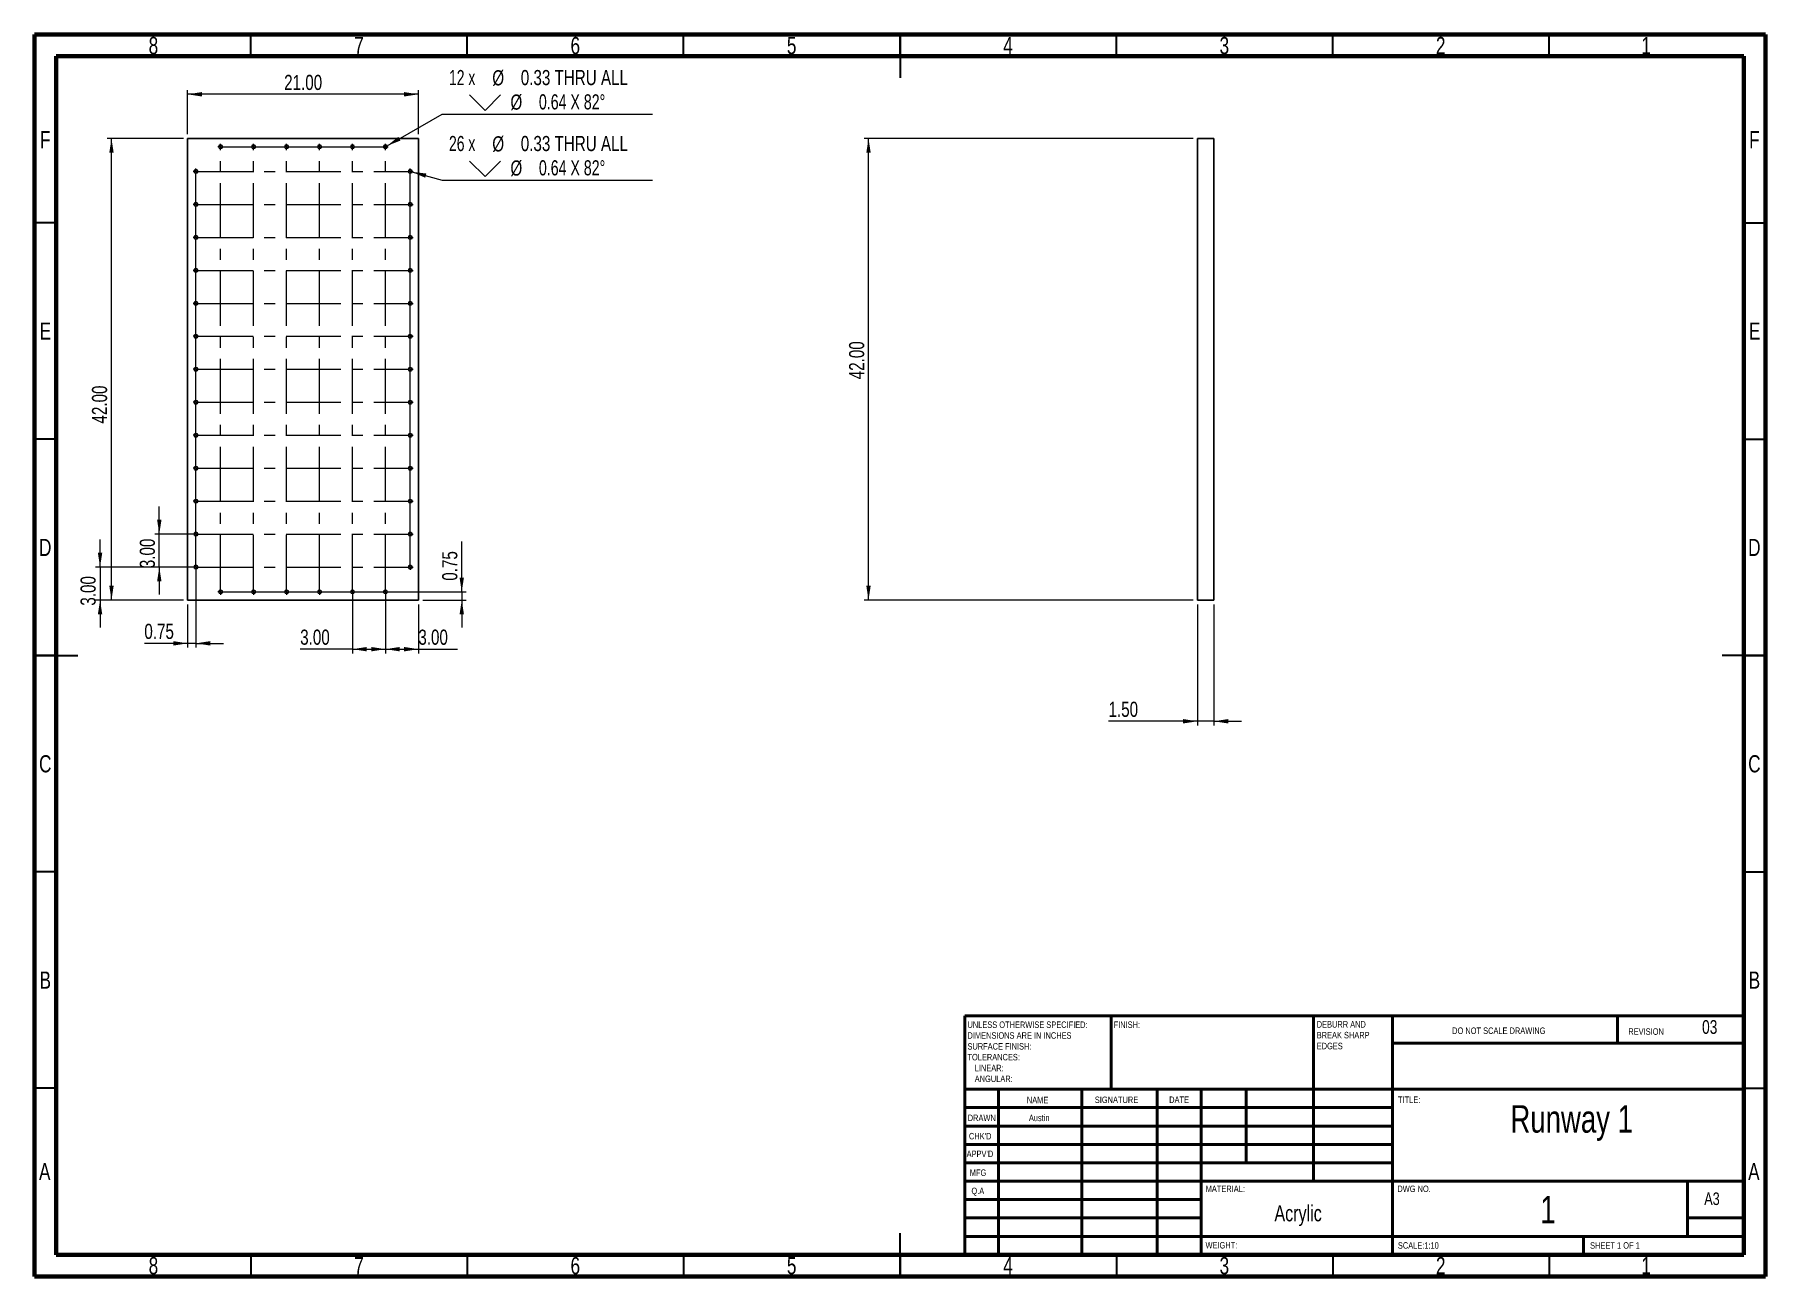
# Model space of a CAD drawing. Header units: inches. Extents: x 0.6 to 16.3, y 0.2 to 11.5.
import ezdxf

# ---------------------------------------------------------------- set-up
doc = ezdxf.new("R2010")
doc.units = ezdxf.units.IN
doc.header["$MEASUREMENT"] = 0
doc.linetypes.add('CENTERX2', pattern=[0.8, 0.5, -0.1, 0.1, -0.1])
doc.styles.add('SLDTEXTSTYLE0', font='TXT', dxfattribs={"width": 0.75})
doc.styles.add('SLDTEXTSTYLE1', font='TXT', dxfattribs={"width": 0.686449})
doc.styles.add('SLDTEXTSTYLE2', font='TXT', dxfattribs={"width": 0.6875})
doc.styles.add('SLDTEXTSTYLE3', font='TXT', dxfattribs={"width": 0.7})
doc.dimstyles.new('SLDDIMSTYLE0', dxfattribs={"dimtxt": 0.137795, "dimasz": 0.13, "dimexe": 0, "dimexo": 0.0625, "dimgap": 0.034449, "dimtad": 0, "dimtih": 1, "dimtoh": 1, "dimlfac": 10, "dimrnd": 1e-09, "dimdsep": 46, "dimtxsty": 'SLDTEXTSTYLE0', "dimblk1": 'NONE', "dimsah": 1, "dimcen": 0, "dimadec": 0, "dimazin": 2, "dimtfac": 1, "dimtmove": 0, "dimatfit": 3, "dimldrblk": 'NONE', "dimfxl": 1, "dimfrac": 2, "dimtolj": 1, "dimtzin": 12, "dimarcsym": 0})
doc.dimstyles.new('SLDDIMSTYLE1', dxfattribs={"dimtxt": 0.137795, "dimasz": 0.13, "dimexe": 0, "dimexo": 0.0625, "dimgap": 0.034449, "dimtad": 1, "dimlfac": 10, "dimrnd": 1e-09, "dimzin": 4, "dimdsep": 46, "dimtxsty": 'SLDTEXTSTYLE0', "dimsah": 1, "dimcen": 0.09, "dimadec": 0, "dimazin": 1, "dimtfac": 1, "dimtofl": 0, "dimtmove": 0, "dimatfit": 3, "dimfxl": 1, "dimfrac": 2, "dimtolj": 1, "dimtzin": 12, "dimarcsym": 0})
doc.dimstyles.new('SLDDIMSTYLE2', dxfattribs={"dimtxt": 0.137795, "dimasz": 0.13, "dimexe": 0, "dimexo": 0.0625, "dimgap": 0.034449, "dimtad": 1, "dimlfac": 10, "dimrnd": 1e-09, "dimzin": 4, "dimdsep": 46, "dimtxsty": 'SLDTEXTSTYLE0', "dimsah": 1, "dimcen": 0.09, "dimadec": 0, "dimazin": 1, "dimtfac": 1, "dimtmove": 0, "dimatfit": 0, "dimfxl": 1, "dimfrac": 2, "dimtolj": 1, "dimtzin": 12, "dimarcsym": 0})
doc.dimstyles.new('SLDDIMSTYLE3', dxfattribs={"dimtxt": 0.137795, "dimasz": 0.13, "dimexe": 0, "dimexo": 0.0625, "dimgap": 0.034449, "dimtad": 1, "dimlfac": 10, "dimrnd": 1e-09, "dimdsep": 46, "dimtxsty": 'SLDTEXTSTYLE0', "dimsah": 1, "dimcen": 0.09, "dimadec": 0, "dimazin": 2, "dimtfac": 1, "dimtmove": 0, "dimatfit": 0, "dimfxl": 1, "dimfrac": 2, "dimtolj": 1, "dimtzin": 12, "dimarcsym": 0})

# ---------------------------------------------------------------- blocks, each defined once
blk = doc.blocks.new('SW_NOTE_0')
at = {"color": 0, "linetype": 'Continuous', "lineweight": 0, "attachment_point": 1, "style": 'SLDTEXTSTYLE0'}
for s, insert, char_height in [('UNLESS OTHERWISE SPECIFIED:', (0, 0.076), 0.05906), ('SURFACE FINISH:', (0, -0.121), 0.05906), ('DIMENSIONS ARE IN INCHES', (0, -0.022), 0.05906), ('TOLERANCES:', (0, -0.219), 0.05906), ('ANGULAR:', (0.066, -0.416), 0.0591), ('LINEAR:', (0.066, -0.318), 0.0591)]:
    blk.add_mtext(s, dxfattribs=dict(at, insert=insert, char_height=char_height))
blk = doc.blocks.new('SW_NOTE_1')
at = {"color": 0, "linetype": 'Continuous', "lineweight": 0, "attachment_point": 1, "style": 'SLDTEXTSTYLE0'}
for s, insert, char_height in [('DEBURR AND', (0, 0.076), 0.0591), ('BREAK SHARP', (0, -0.022), 0.05906), ('EDGES', (0, -0.121), 0.0591)]:
    blk.add_mtext(s, dxfattribs=dict(at, insert=insert, char_height=char_height))
blk = doc.blocks.new('SW_SYMBOL_HOLE_SINK')
at = {"color": 0, "linetype": 'Continuous', "lineweight": 18}
for p, q in [((0, 34.4), (31.5, 3)), ((31.5, 3), (63, 34.4))]:
    blk.add_line(p, q, dxfattribs=at)
blk = doc.blocks.new('_D')
at = {"color": 7, "linetype": 'Continuous', "lineweight": 18}
for p, q in [((3.797, 10.484), (4.299, 10.773)), ((4.299, 10.773), (6.213, 10.773)), ((3.769, 10.468), (3.797, 10.484))]:
    blk.add_line(p, q, dxfattribs=at)
blk.add_solid([(3.797, 10.484), (3.92, 10.532), (3.9, 10.566)], dxfattribs=at)
at = {"color": 7, "linetype": 'Continuous', "lineweight": 18, "xscale": 0.0044707031, "yscale": 0.0044707031, "zscale": 0.0044707031}
blk.add_blockref('SW_SYMBOL_HOLE_SINK', (4.548, 10.793), dxfattribs=at)
at = {"color": 7, "linetype": 'Continuous', "lineweight": 18, "char_height": 0.1378, "attachment_point": 1}
for s, insert, style in [('12 x', (4.361, 11.174), 'SLDTEXTSTYLE2'), ('%%c', (4.755, 11.172), 'SLDTEXTSTYLE0'), ('0.33 THRU ALL', (5.014, 11.174), 'SLDTEXTSTYLE0'), ('%%c', (4.92, 10.951), 'SLDTEXTSTYLE0'), ('0.64 X 82°', (5.179, 10.953), 'SLDTEXTSTYLE3')]:
    blk.add_mtext(s, dxfattribs=dict(at, insert=insert, style=style))
blk = doc.blocks.new('_NONE')
blk = doc.blocks.new('_D_1')
at = {"color": 7, "linetype": 'Continuous', "lineweight": 18}
for p, q in [((3.992, 10.255), (4.024, 10.247)), ((4.024, 10.247), (4.299, 10.173)), ((4.299, 10.173), (6.213, 10.173))]:
    blk.add_line(p, q, dxfattribs=at)
blk.add_solid([(4.024, 10.247), (4.144, 10.194), (4.155, 10.232)], dxfattribs=at)
at = {"color": 7, "linetype": 'Continuous', "lineweight": 18, "xscale": 0.0044707031, "yscale": 0.0044707031, "zscale": 0.0044707031}
blk.add_blockref('SW_SYMBOL_HOLE_SINK', (4.548, 10.192), dxfattribs=at)
at = {"color": 7, "linetype": 'Continuous', "lineweight": 18, "char_height": 0.1378, "attachment_point": 1}
for s, insert, style in [('26 x', (4.361, 10.574), 'SLDTEXTSTYLE2'), ('%%c', (4.755, 10.571), 'SLDTEXTSTYLE0'), ('0.33 THRU ALL', (5.014, 10.574), 'SLDTEXTSTYLE0'), ('%%c', (4.92, 10.351), 'SLDTEXTSTYLE0'), ('0.64 X 82°', (5.179, 10.353), 'SLDTEXTSTYLE3')]:
    blk.add_mtext(s, dxfattribs=dict(at, insert=insert, style=style))
blk = doc.blocks.new('_D_2')
at = {"color": 7, "linetype": 'Continuous', "lineweight": 18}
for p, q in [((1.944, 10.551), (1.25, 10.551)), ((1.29, 6.351), (1.29, 10.551)), ((1.944, 6.351), (1.25, 6.351))]:
    blk.add_line(p, q, dxfattribs=at)
for points in [[(1.29, 10.551), (1.27, 10.421), (1.31, 10.421)], [(1.29, 6.351), (1.31, 6.481), (1.27, 6.481)]]:
    blk.add_solid(points, dxfattribs=at)
at = {"color": 7, "linetype": 'Continuous', "lineweight": 18, "insert": (1.112, 7.957), "char_height": 0.1378, "attachment_point": 1, "rotation": 90, "style": 'SLDTEXTSTYLE0'}
blk.add_mtext('42.00', dxfattribs=at)
blk = doc.blocks.new('_D_3')
at = {"color": 7, "linetype": 'Continuous', "lineweight": 18}
for p, q in [((1.983, 10.59), (1.983, 10.992)), ((4.083, 10.953), (1.983, 10.953)), ((4.083, 10.59), (4.083, 10.992))]:
    blk.add_line(p, q, dxfattribs=at)
for points in [[(1.983, 10.953), (2.113, 10.933), (2.113, 10.973)], [(4.083, 10.953), (3.953, 10.973), (3.953, 10.933)]]:
    blk.add_solid(points, dxfattribs=at)
at = {"color": 7, "linetype": 'Continuous', "lineweight": 18, "insert": (2.861, 11.13), "char_height": 0.1378, "attachment_point": 1, "style": 'SLDTEXTSTYLE0'}
blk.add_mtext('21.00', dxfattribs=at)
blk = doc.blocks.new('_D_4')
at = {"color": 7, "linetype": 'Continuous', "lineweight": 18}
for p, q in [((1.725, 6.951), (1.725, 7.201)), ((2.045, 6.951), (1.685, 6.951)), ((1.725, 6.651), (1.725, 6.951)), ((2.045, 6.651), (1.685, 6.651)), ((1.725, 6.651), (1.725, 6.401))]:
    blk.add_line(p, q, dxfattribs=at)
for points in [[(1.725, 6.951), (1.745, 7.081), (1.705, 7.081)], [(1.725, 6.651), (1.705, 6.521), (1.745, 6.521)]]:
    blk.add_solid(points, dxfattribs=at)
at = {"color": 7, "linetype": 'Continuous', "lineweight": 18, "insert": (1.547, 6.641), "char_height": 0.1378, "attachment_point": 1, "rotation": 90, "style": 'SLDTEXTSTYLE0'}
blk.add_mtext('3.00', dxfattribs=at)
blk = doc.blocks.new('_D_5')
at = {"color": 7, "linetype": 'Continuous', "lineweight": 18}
for p, q in [((1.186, 6.651), (1.186, 6.901)), ((2.045, 6.651), (1.146, 6.651)), ((1.186, 6.651), (1.186, 6.351)), ((1.944, 6.351), (1.146, 6.351)), ((1.186, 6.351), (1.186, 6.101))]:
    blk.add_line(p, q, dxfattribs=at)
for points in [[(1.186, 6.651), (1.206, 6.781), (1.166, 6.781)], [(1.186, 6.351), (1.166, 6.221), (1.206, 6.221)]]:
    blk.add_solid(points, dxfattribs=at)
at = {"color": 7, "linetype": 'Continuous', "lineweight": 18, "insert": (1.008, 6.3), "char_height": 0.1378, "attachment_point": 1, "rotation": 90, "style": 'SLDTEXTSTYLE0'}
blk.add_mtext('3.00', dxfattribs=at)
blk = doc.blocks.new('_D_6')
at = {"color": 7, "linetype": 'Continuous', "lineweight": 18}
for p, q in [((2.058, 6.638), (2.058, 5.918)), ((1.983, 6.311), (1.983, 5.918)), ((1.983, 5.957), (1.589, 5.957)), ((2.058, 5.957), (1.983, 5.957)), ((2.058, 5.957), (2.308, 5.957))]:
    blk.add_line(p, q, dxfattribs=at)
for points in [[(1.983, 5.957), (1.853, 5.977), (1.853, 5.937)], [(2.058, 5.957), (2.188, 5.937), (2.188, 5.977)]]:
    blk.add_solid(points, dxfattribs=at)
at = {"color": 7, "linetype": 'Continuous', "lineweight": 18, "insert": (1.589, 6.135), "char_height": 0.1378, "attachment_point": 1, "style": 'SLDTEXTSTYLE0'}
blk.add_mtext('0.75', dxfattribs=at)
blk = doc.blocks.new('_D_7')
at = {"color": 7, "linetype": 'Continuous', "lineweight": 18}
for p, q in [((3.483, 6.413), (3.483, 5.865)), ((3.783, 6.413), (3.783, 5.865)), ((3.483, 5.904), (3.007, 5.904)), ((3.483, 5.904), (3.783, 5.904))]:
    blk.add_line(p, q, dxfattribs=at)
for points in [[(3.483, 5.904), (3.613, 5.884), (3.613, 5.924)], [(3.783, 5.904), (3.653, 5.924), (3.653, 5.884)]]:
    blk.add_solid(points, dxfattribs=at)
at = {"color": 7, "linetype": 'Continuous', "lineweight": 18, "insert": (3.007, 6.082), "char_height": 0.1378, "attachment_point": 1, "style": 'SLDTEXTSTYLE0'}
blk.add_mtext('3.00', dxfattribs=at)
blk = doc.blocks.new('_D_8')
at = {"color": 7, "linetype": 'Continuous', "lineweight": 18}
for p, q in [((3.783, 6.413), (3.783, 5.865)), ((4.083, 6.311), (4.083, 5.865)), ((3.783, 5.904), (4.083, 5.904)), ((4.083, 5.904), (4.438, 5.904))]:
    blk.add_line(p, q, dxfattribs=at)
for points in [[(3.783, 5.904), (3.913, 5.884), (3.913, 5.924)], [(4.083, 5.904), (3.953, 5.924), (3.953, 5.884)]]:
    blk.add_solid(points, dxfattribs=at)
at = {"color": 7, "linetype": 'Continuous', "lineweight": 18, "insert": (4.082, 6.082), "char_height": 0.1378, "attachment_point": 1, "style": 'SLDTEXTSTYLE0'}
blk.add_mtext('3.00', dxfattribs=at)
blk = doc.blocks.new('_D_9')
at = {"color": 7, "linetype": 'Continuous', "lineweight": 18}
for p, q in [((4.477, 6.426), (4.477, 6.883)), ((3.796, 6.426), (4.516, 6.426)), ((4.122, 6.351), (4.516, 6.351)), ((4.477, 6.426), (4.477, 6.351)), ((4.477, 6.351), (4.477, 6.101))]:
    blk.add_line(p, q, dxfattribs=at)
for points in [[(4.477, 6.426), (4.497, 6.556), (4.457, 6.556)], [(4.477, 6.351), (4.457, 6.221), (4.497, 6.221)]]:
    blk.add_solid(points, dxfattribs=at)
at = {"color": 7, "linetype": 'Continuous', "lineweight": 18, "insert": (4.299, 6.527), "char_height": 0.1378, "attachment_point": 1, "rotation": 90, "style": 'SLDTEXTSTYLE0'}
blk.add_mtext('0.75', dxfattribs=at)
blk = doc.blocks.new('SW_CENTERMARKSYMBOL_0')
at = {"color": 0, "linetype": 'Continuous', "lineweight": 0}
for p, q in [((0, 3.62), (0, 3.626)), ((1.95, 3.62), (1.95, 3.626)), ((-0.02, 3.6), (-0.026, 3.6)), ((0, 3.6), (-0.01, 3.6)), ((0, 3.6), (0, 3.61)), ((0, 3.6), (0, 3.59)), ((0, 3.6), (0.01, 3.6)), ((1.95, 3.6), (1.94, 3.6)), ((1.95, 3.6), (1.95, 3.61)), ((1.95, 3.6), (1.95, 3.59)), ((1.95, 3.6), (1.96, 3.6)), ((1.97, 3.6), (1.976, 3.6)), ((0, 3.3), (0, 3.31)), ((1.95, 3.3), (1.95, 3.31)), ((-0.02, 3.3), (-0.026, 3.3)), ((0, 3.3), (-0.01, 3.3)), ((0, 3.3), (0, 3.29)), ((0, 3.3), (0.01, 3.3)), ((1.95, 3.3), (1.94, 3.3)), ((1.95, 3.3), (1.95, 3.29)), ((1.95, 3.3), (1.96, 3.3)), ((1.97, 3.3), (1.976, 3.3)), ((-0.02, 3), (-0.026, 3)), ((0, 3), (-0.01, 3)), ((0, 3), (0, 3.01)), ((0, 3), (0, 2.99)), ((0, 3), (0.01, 3)), ((1.95, 3), (1.94, 3)), ((1.95, 3), (1.95, 3.01)), ((1.95, 3), (1.95, 2.99)), ((1.95, 3), (1.96, 3)), ((1.97, 3), (1.976, 3)), ((-0.02, 2.7), (-0.026, 2.7)), ((0, 2.7), (-0.01, 2.7)), ((0, 2.7), (0, 2.71)), ((0, 2.7), (0, 2.69)), ((0, 2.7), (0.01, 2.7)), ((1.95, 2.7), (1.94, 2.7)), ((1.95, 2.7), (1.95, 2.71)), ((1.95, 2.7), (1.95, 2.69)), ((1.95, 2.7), (1.96, 2.7)), ((1.97, 2.7), (1.976, 2.7)), ((-0.02, 2.4), (-0.026, 2.4)), ((0, 2.4), (-0.01, 2.4)), ((0, 2.4), (0, 2.41)), ((0, 2.4), (0, 2.39)), ((0, 2.4), (0.01, 2.4)), ((1.95, 2.4), (1.94, 2.4)), ((1.95, 2.4), (1.95, 2.41)), ((1.95, 2.4), (1.95, 2.39)), ((1.95, 2.4), (1.96, 2.4)), ((1.97, 2.4), (1.976, 2.4)), ((-0.02, 2.1), (-0.026, 2.1)), ((0, 2.1), (-0.01, 2.1)), ((0, 2.1), (0, 2.11)), ((0, 2.1), (0, 2.09)), ((0, 2.1), (0.01, 2.1)), ((1.95, 2.1), (1.94, 2.1)), ((1.95, 2.1), (1.95, 2.11)), ((1.95, 2.1), (1.95, 2.09)), ((1.95, 2.1), (1.96, 2.1)), ((1.97, 2.1), (1.976, 2.1)), ((-0.02, 1.8), (-0.026, 1.8)), ((0, 1.8), (-0.01, 1.8)), ((0, 1.8), (0, 1.81)), ((0, 1.8), (0, 1.79)), ((0, 1.8), (0.01, 1.8)), ((1.95, 1.8), (1.94, 1.8)), ((1.95, 1.8), (1.95, 1.81)), ((1.95, 1.8), (1.95, 1.79)), ((1.95, 1.8), (1.96, 1.8)), ((1.97, 1.8), (1.976, 1.8)), ((-0.02, 1.5), (-0.026, 1.5)), ((0, 1.5), (-0.01, 1.5)), ((0, 1.5), (0, 1.51)), ((0, 1.5), (0, 1.49)), ((0, 1.5), (0.01, 1.5)), ((1.95, 1.5), (1.94, 1.5)), ((1.95, 1.5), (1.95, 1.51)), ((1.95, 1.5), (1.95, 1.49)), ((1.95, 1.5), (1.96, 1.5)), ((1.97, 1.5), (1.976, 1.5)), ((-0.02, 1.2), (-0.026, 1.2)), ((0, 1.2), (-0.01, 1.2)), ((0, 1.2), (0, 1.21)), ((0, 1.2), (0, 1.19)), ((0, 1.2), (0.01, 1.2)), ((1.95, 1.2), (1.94, 1.2)), ((1.95, 1.2), (1.95, 1.21)), ((1.95, 1.2), (1.95, 1.19)), ((1.95, 1.2), (1.96, 1.2)), ((1.97, 1.2), (1.976, 1.2)), ((-0.02, 0.9), (-0.026, 0.9)), ((0, 0.9), (-0.01, 0.9)), ((0, 0.9), (0, 0.91)), ((0, 0.9), (0, 0.89)), ((0, 0.9), (0.01, 0.9)), ((1.95, 0.9), (1.94, 0.9)), ((1.95, 0.9), (1.95, 0.91)), ((1.95, 0.9), (1.95, 0.89)), ((1.95, 0.9), (1.96, 0.9)), ((1.97, 0.9), (1.976, 0.9)), ((-0.02, 0.6), (-0.026, 0.6)), ((0, 0.6), (-0.01, 0.6)), ((0, 0.6), (0, 0.61)), ((0, 0.6), (0, 0.59)), ((0, 0.6), (0.01, 0.6)), ((1.95, 0.6), (1.94, 0.6)), ((1.95, 0.6), (1.95, 0.61)), ((1.95, 0.6), (1.95, 0.59)), ((1.95, 0.6), (1.96, 0.6)), ((1.97, 0.6), (1.976, 0.6)), ((-0.02, 0.3), (-0.026, 0.3)), ((0, 0.3), (-0.01, 0.3)), ((0, 0.3), (0, 0.31)), ((0, 0.3), (0, 0.29)), ((0, 0.3), (0.01, 0.3)), ((1.95, 0.3), (1.94, 0.3)), ((1.95, 0.3), (1.95, 0.31)), ((1.95, 0.3), (1.95, 0.29)), ((1.95, 0.3), (1.96, 0.3)), ((1.97, 0.3), (1.976, 0.3)), ((-0.02, 0), (-0.026, 0)), ((0, 0), (-0.01, 0)), ((0, 0), (0, 0.01)), ((0, 0), (0, -0.01)), ((0, 0), (0.01, 0)), ((1.95, 0), (1.94, 0)), ((1.95, 0), (1.95, 0.01)), ((1.95, 0), (1.95, -0.01)), ((1.95, 0), (1.96, 0)), ((1.97, 0), (1.976, 0)), ((0, -0.02), (0, -0.026)), ((1.95, -0.02), (1.95, -0.026))]:
    blk.add_line(p, q, dxfattribs=at)
at = {"color": 0, "linetype": 'CENTERX2', "lineweight": 0}
for p, q in [((0, 3.32), (0, 3.58)), ((0.02, 3.6), (1.93, 3.6)), ((1.95, 3.32), (1.95, 3.58)), ((0, 3.02), (0, 3.28)), ((0.02, 3.3), (1.93, 3.3)), ((1.95, 3.02), (1.95, 3.28)), ((0.02, 3), (1.93, 3)), ((0, 2.72), (0, 2.98)), ((1.95, 2.72), (1.95, 2.98)), ((0, 2.42), (0, 2.68)), ((0.02, 2.7), (1.93, 2.7)), ((1.95, 2.42), (1.95, 2.68)), ((0, 2.12), (0, 2.38)), ((0.02, 2.4), (1.93, 2.4)), ((1.95, 2.12), (1.95, 2.38)), ((0, 1.82), (0, 2.08)), ((0.02, 2.1), (1.93, 2.1)), ((1.95, 1.82), (1.95, 2.08)), ((0, 1.52), (0, 1.78)), ((0.02, 1.8), (1.93, 1.8)), ((1.95, 1.52), (1.95, 1.78)), ((0, 1.22), (0, 1.48)), ((0.02, 1.5), (1.93, 1.5)), ((1.95, 1.22), (1.95, 1.48)), ((0, 0.92), (0, 1.18)), ((0.02, 1.2), (1.93, 1.2)), ((1.95, 0.92), (1.95, 1.18)), ((0, 0.62), (0, 0.88)), ((0.02, 0.9), (1.93, 0.9)), ((1.95, 0.62), (1.95, 0.88)), ((0, 0.32), (0, 0.58)), ((0.02, 0.6), (1.93, 0.6)), ((1.95, 0.32), (1.95, 0.58)), ((0, 0.02), (0, 0.28)), ((0.02, 0.3), (1.93, 0.3)), ((1.95, 0.02), (1.95, 0.28)), ((0.02, 0), (1.93, 0))]:
    blk.add_line(p, q, dxfattribs=at)
blk = doc.blocks.new('SW_CENTERMARKSYMBOL_1')
at = {"color": 0, "linetype": 'Continuous', "lineweight": 0}
for p, q in [((-0.02, 0), (-0.026, 0)), ((0, 0), (-0.01, 0)), ((0, 0.02), (0, 0.026)), ((0, 0), (0, 0.01)), ((0, 0), (0, -0.01)), ((0, 0), (0.01, 0)), ((0.3, 0), (0.29, 0)), ((0.3, 0.02), (0.3, 0.026)), ((0.3, 0), (0.3, 0.01)), ((0.3, 0), (0.3, -0.01)), ((0.3, 0), (0.31, 0)), ((0.6, 0), (0.59, 0)), ((0.6, 0.02), (0.6, 0.026)), ((0.6, 0), (0.6, 0.01)), ((0.6, 0), (0.6, -0.01)), ((0.6, 0), (0.61, 0)), ((0.9, 0), (0.89, 0)), ((0.9, 0.02), (0.9, 0.026)), ((0.9, 0), (0.9, 0.01)), ((0.9, 0), (0.9, -0.01)), ((0.9, 0), (0.91, 0)), ((1.2, 0), (1.19, 0)), ((1.2, 0.02), (1.2, 0.026)), ((1.2, 0), (1.2, 0.01)), ((1.2, 0), (1.2, -0.01)), ((1.2, 0), (1.21, 0)), ((1.5, 0), (1.49, 0)), ((1.5, 0.02), (1.5, 0.026)), ((1.5, 0), (1.5, 0.01)), ((1.5, 0), (1.5, -0.01)), ((1.5, 0), (1.51, 0)), ((1.52, 0), (1.526, 0)), ((-0.02, -4.05), (-0.026, -4.05)), ((0, -4.05), (-0.01, -4.05)), ((0, -4.05), (0, -4.04)), ((0, -4.05), (0, -4.06)), ((0, -4.05), (0.01, -4.05)), ((0, -4.07), (0, -4.076)), ((0.3, -4.05), (0.29, -4.05)), ((0.3, -4.05), (0.3, -4.04)), ((0.3, -4.05), (0.3, -4.06)), ((0.3, -4.05), (0.31, -4.05)), ((0.3, -4.07), (0.3, -4.076)), ((0.6, -4.05), (0.59, -4.05)), ((0.6, -4.05), (0.6, -4.04)), ((0.6, -4.05), (0.6, -4.06)), ((0.6, -4.05), (0.61, -4.05)), ((0.6, -4.07), (0.6, -4.076)), ((0.9, -4.05), (0.89, -4.05)), ((0.9, -4.05), (0.9, -4.04)), ((0.9, -4.05), (0.9, -4.06)), ((0.9, -4.05), (0.91, -4.05)), ((0.9, -4.07), (0.9, -4.076)), ((1.2, -4.05), (1.19, -4.05)), ((1.2, -4.05), (1.2, -4.04)), ((1.2, -4.05), (1.2, -4.06)), ((1.2, -4.05), (1.21, -4.05)), ((1.2, -4.07), (1.2, -4.076)), ((1.5, -4.05), (1.49, -4.05)), ((1.5, -4.05), (1.5, -4.04)), ((1.5, -4.05), (1.5, -4.06)), ((1.5, -4.05), (1.51, -4.05)), ((1.5, -4.07), (1.5, -4.076)), ((1.52, -4.05), (1.526, -4.05))]:
    blk.add_line(p, q, dxfattribs=at)
at = {"color": 0, "linetype": 'CENTERX2', "lineweight": 0}
for p, q in [((0.02, 0), (0.28, 0)), ((0.32, 0), (0.58, 0)), ((0.62, 0), (0.88, 0)), ((0.92, 0), (1.18, 0)), ((1.22, 0), (1.48, 0)), ((0, -4.03), (0, -0.02)), ((0.3, -4.03), (0.3, -0.02)), ((0.6, -4.03), (0.6, -0.02)), ((0.9, -4.03), (0.9, -0.02)), ((1.2, -4.03), (1.2, -0.02)), ((1.5, -4.03), (1.5, -0.02)), ((0.02, -4.05), (0.28, -4.05)), ((0.32, -4.05), (0.58, -4.05)), ((0.62, -4.05), (0.88, -4.05)), ((0.92, -4.05), (1.18, -4.05)), ((1.22, -4.05), (1.48, -4.05))]:
    blk.add_line(p, q, dxfattribs=at)
blk = doc.blocks.new('_D_10')
at = {"color": 7, "linetype": 'Continuous', "lineweight": 18}
for p, q in [((11.131, 10.551), (8.139, 10.551)), ((8.178, 6.351), (8.178, 10.551)), ((11.131, 6.351), (8.139, 6.351))]:
    blk.add_line(p, q, dxfattribs=at)
for points in [[(8.178, 10.551), (8.158, 10.421), (8.198, 10.421)], [(8.178, 6.351), (8.198, 6.481), (8.158, 6.481)]]:
    blk.add_solid(points, dxfattribs=at)
at = {"color": 7, "linetype": 'Continuous', "lineweight": 18, "insert": (8.001, 8.36), "char_height": 0.1378, "attachment_point": 1, "rotation": 90, "style": 'SLDTEXTSTYLE0'}
blk.add_mtext('42.00', dxfattribs=at)
blk = doc.blocks.new('_D_11')
at = {"color": 7, "linetype": 'Continuous', "lineweight": 18}
for p, q in [((11.171, 6.311), (11.171, 5.209)), ((11.321, 6.311), (11.321, 5.209)), ((11.171, 5.248), (10.362, 5.248)), ((11.321, 5.248), (11.171, 5.248)), ((11.321, 5.248), (11.571, 5.248))]:
    blk.add_line(p, q, dxfattribs=at)
for points in [[(11.171, 5.248), (11.041, 5.268), (11.041, 5.228)], [(11.321, 5.248), (11.451, 5.228), (11.451, 5.268)]]:
    blk.add_solid(points, dxfattribs=at)
at = {"color": 7, "linetype": 'Continuous', "lineweight": 18, "insert": (10.362, 5.426), "char_height": 0.1378, "attachment_point": 1, "style": 'SLDTEXTSTYLE0'}
blk.add_mtext('1.50', dxfattribs=at)

msp = doc.modelspace()

# ---------------------------------------------------------------- linework, layer by layer
at = {"color": 7, "linetype": 'Continuous', "lineweight": 70}
for p, q in [((0.5906, 0.1969), (0.5906, 11.4961)), ((0.5906, 11.4961), (16.3386, 11.4961)), ((16.3386, 11.4961), (16.3386, 0.1969)), ((0.7874, 0.3937), (0.7874, 11.2992)), ((0.7874, 11.2992), (16.1417, 11.2992)), ((16.1417, 11.2992), (16.1417, 0.3937)), ((16.1417, 0.3937), (0.7874, 0.3937)), ((16.3386, 0.1969), (0.5906, 0.1969))]:
    msp.add_line(p, q, dxfattribs=at)
at = {"color": 7, "linetype": 'Continuous', "lineweight": 35}
for p, q in [((2.5591, 11.2992), (2.5591, 11.4961)), ((4.5276, 11.2992), (4.5276, 11.4961)), ((6.4961, 11.2992), (6.4961, 11.4961)), ((8.4646, 11.4961), (8.4646, 11.1024)), ((8.4646, 11.2992), (8.4646, 11.4961)), ((10.4331, 11.2992), (10.4331, 11.4961)), ((12.4016, 11.2992), (12.4016, 11.4961)), ((14.3701, 11.2992), (14.3701, 11.4961)), ((0.7874, 9.7835), (0.5906, 9.7835)), ((16.1417, 9.7835), (16.3386, 9.7835)), ((0.7874, 7.815), (0.5906, 7.815)), ((16.1417, 7.815), (16.3386, 7.815)), ((0.5906, 5.8465), (0.9843, 5.8465)), ((0.7874, 5.8465), (0.5906, 5.8465)), ((16.3386, 5.8465), (15.9449, 5.8465)), ((16.1417, 5.8465), (16.3386, 5.8465)), ((0.7874, 3.878), (0.5906, 3.878)), ((16.1417, 3.878), (16.3386, 3.878)), ((0.7874, 1.9094), (0.5906, 1.9094)), ((16.1417, 1.9094), (16.3386, 1.9094)), ((8.4646, 0.1969), (8.4646, 0.5906)), ((2.5591, 0.3937), (2.5591, 0.1969)), ((4.5276, 0.3937), (4.5276, 0.1969)), ((6.4961, 0.3937), (6.4961, 0.1969)), ((8.4646, 0.3937), (8.4646, 0.1969)), ((10.4331, 0.3937), (10.4331, 0.1969)), ((12.4016, 0.3937), (12.4016, 0.1969)), ((14.3701, 0.3937), (14.3701, 0.1969))]:
    msp.add_line(p, q, dxfattribs=at)
at = {"color": 7, "linetype": 'Continuous', "lineweight": 25}
for p, q in [((1.9829, 6.3508), (1.9829, 10.5508)), ((4.0829, 10.5508), (1.9829, 10.5508)), ((4.0829, 6.3508), (4.0829, 10.5508)), ((11.1705, 6.3508), (11.1705, 10.5508)), ((11.3205, 10.5508), (11.1705, 10.5508)), ((11.3205, 6.3508), (11.3205, 10.5508)), ((4.0829, 6.3508), (1.9829, 6.3508)), ((11.3205, 6.3508), (11.1705, 6.3508))]:
    msp.add_line(p, q, dxfattribs=at)
at = {"color": 7, "linetype": 'Continuous', "lineweight": 50}
for p, q in [((9.0551, 2.5689), (16.1417, 2.5689)), ((9.0551, 2.5689), (9.0551, 0.3937)), ((10.3858, 1.8996), (10.3858, 2.5689)), ((12.2283, 2.5689), (12.2283, 1.063)), ((12.9449, 2.5689), (12.9449, 0.3937)), ((14.9921, 2.3179), (14.9921, 2.5689)), ((16.1417, 2.3179), (12.9449, 2.3179)), ((16.1417, 1.8996), (9.0551, 1.8996)), ((9.3622, 1.8996), (9.3622, 0.3937)), ((10.1178, 1.8996), (10.1178, 0.3937)), ((10.8031, 1.8996), (10.8031, 0.3937)), ((11.2047, 0.3937), (11.2047, 1.8996)), ((11.6142, 1.2303), (11.6142, 1.8996)), ((12.9449, 1.7323), (9.0551, 1.7323)), ((12.9449, 1.565), (9.0551, 1.565)), ((12.9449, 1.3976), (9.0551, 1.3976)), ((12.9449, 1.2303), (9.0551, 1.2303)), ((11.2047, 1.063), (9.0551, 1.063)), ((11.2047, 1.063), (16.1417, 1.063)), ((15.6299, 0.561), (15.6299, 1.063)), ((11.2047, 0.8957), (9.0551, 0.8957)), ((11.2047, 0.7283), (9.0551, 0.7283)), ((16.1417, 0.7283), (15.6299, 0.7283)), ((9.0551, 0.561), (16.1417, 0.561)), ((14.685, 0.3937), (14.685, 0.561))]:
    msp.add_line(p, q, dxfattribs=at)
at = {"color": 7, "linetype": 'Continuous', "lineweight": 25}
for centre in [(2.2829, 10.4758), (2.5829, 10.4758), (2.8829, 10.4758), (3.1829, 10.4758), (3.4829, 10.4758), (3.7829, 10.4758), (2.0579, 10.2508), (4.0079, 10.2508), (2.0579, 9.9508), (4.0079, 9.9508), (2.0579, 9.6508), (4.0079, 9.6508), (2.0579, 9.3508), (4.0079, 9.3508), (2.0579, 9.0508), (4.0079, 9.0508), (2.0579, 8.7508), (4.0079, 8.7508), (2.0579, 8.4508), (4.0079, 8.4508), (2.0579, 8.1508), (4.0079, 8.1508), (2.0579, 7.8508), (4.0079, 7.8508), (2.0579, 7.5508), (4.0079, 7.5508), (2.0579, 7.2508), (4.0079, 7.2508), (2.0579, 6.9508), (4.0079, 6.9508), (2.0579, 6.6508), (4.0079, 6.6508), (2.2829, 6.4258), (2.5829, 6.4258), (2.8829, 6.4258), (3.1829, 6.4258), (3.4829, 6.4258), (3.7829, 6.4258)]:
    msp.add_circle(centre, 0.0166, dxfattribs=at)

# ---------------------------------------------------------------- block references
at = {"color": 7, "linetype": 'Continuous', "lineweight": 0}
for name, p in [('SW_CENTERMARKSYMBOL_1', (2.2829, 10.4758)), ('SW_CENTERMARKSYMBOL_0', (2.0579, 6.6508)), ('SW_NOTE_1', (12.2563, 2.4437)), ('SW_NOTE_0', (9.0785, 2.4404))]:
    msp.add_blockref(name, p, dxfattribs=at)

# ---------------------------------------------------------------- texts
for s, insert, char_height, attachment_point, style in [('8', (1.6717, 11.4747), 0.1562, 2, 'SLDTEXTSTYLE0'), ('7', (3.5417, 11.4747), 0.1562, 2, 'SLDTEXTSTYLE0'), ('6', (5.5102, 11.4747), 0.1562, 2, 'SLDTEXTSTYLE0'), ('5', (7.4787, 11.4747), 0.1562, 2, 'SLDTEXTSTYLE0'), ('4', (9.4472, 11.4747), 0.1562, 2, 'SLDTEXTSTYLE0'), ('3', (11.4157, 11.4747), 0.1562, 2, 'SLDTEXTSTYLE0'), ('2', (13.3843, 11.4747), 0.1562, 2, 'SLDTEXTSTYLE0'), ('1', (15.2543, 11.4747), 0.1562, 2, 'SLDTEXTSTYLE0'), ('F', (0.6873, 10.6184), 0.1562, 2, 'SLDTEXTSTYLE0'), ('F', (16.2385, 10.6184), 0.1562, 2, 'SLDTEXTSTYLE0'), ('E', (0.6893, 8.8763), 0.1562, 2, 'SLDTEXTSTYLE0'), ('E', (16.2405, 8.8763), 0.1562, 2, 'SLDTEXTSTYLE0'), ('D', (0.6871, 6.9078), 0.1562, 2, 'SLDTEXTSTYLE0'), ('D', (16.2383, 6.9078), 0.1562, 2, 'SLDTEXTSTYLE0'), ('C', (0.6873, 4.9393), 0.1562, 2, 'SLDTEXTSTYLE0'), ('C', (16.2385, 4.9393), 0.1562, 2, 'SLDTEXTSTYLE0'), ('B', (0.6878, 2.9708), 0.1562, 2, 'SLDTEXTSTYLE0'), ('B', (16.239, 2.9708), 0.1562, 2, 'SLDTEXTSTYLE0'), ('03', (15.8321, 2.5286), 0.125, 2, 'SLDTEXTSTYLE0'), ('FINISH:', (10.4083, 2.5165), 0.05906, 1, 'SLDTEXTSTYLE0'), ('DO NOT SCALE DRAWING', (13.4888, 2.4619), 0.059055, 1, 'SLDTEXTSTYLE0'), ('REVISION', (15.0916, 2.4541), 0.05906, 1, 'SLDTEXTSTYLE0'), ('NAME', (9.619, 1.8308), 0.05906, 1, 'SLDTEXTSTYLE0'), ('SIGNATURE', (10.2375, 1.8331), 0.05906, 1, 'SLDTEXTSTYLE0'), ('DATE', (10.914, 1.8337), 0.05906, 1, 'SLDTEXTSTYLE0'), ('TITLE:', (12.9957, 1.8337), 0.05906, 1, 'SLDTEXTSTYLE0'), ('Runway 1', (14.5762, 1.7548), 0.25, 2, 'SLDTEXTSTYLE0'), ('DRAWN', (9.0804, 1.6687), 0.05906, 1, 'SLDTEXTSTYLE1'), ('Austin', (9.7314, 1.6686), 0.059, 2, 'SLDTEXTSTYLE0'), ("CHK'D", (9.0921, 1.5024), 0.05906, 1, 'SLDTEXTSTYLE0'), ("APPV'D", (9.0709, 1.3412), 0.05906, 1, 'SLDTEXTSTYLE0'), ('A', (0.6827, 1.2286), 0.1562, 2, 'SLDTEXTSTYLE0'), ('MFG', (9.0994, 1.1699), 0.05906, 1, 'SLDTEXTSTYLE0'), ('A', (16.2338, 1.2286), 0.1562, 2, 'SLDTEXTSTYLE0'), ('Q.A', (9.1145, 1.0041), 0.05906, 1, 'SLDTEXTSTYLE0'), ('MATERIAL:', (11.2459, 1.0231), 0.05906, 1, 'SLDTEXTSTYLE0'), ('DWG NO.', (12.9903, 1.0231), 0.05906, 1, 'SLDTEXTSTYLE0'), ('A3', (15.7823, 0.9609), 0.11458, 1, 'SLDTEXTSTYLE0'), ('Acrylic', (12.0868, 0.8436), 0.14583, 2, 'SLDTEXTSTYLE0'), ('1', (14.3604, 0.9294), 0.25, 2, 'SLDTEXTSTYLE0'), ('WEIGHT:', (11.2448, 0.5098), 0.059, 1, 'SLDTEXTSTYLE0'), ('SCALE:1:10', (12.995, 0.5079), 0.05906, 1, 'SLDTEXTSTYLE0'), ('SHEET 1 OF 1', (14.7432, 0.5079), 0.059055, 1, 'SLDTEXTSTYLE2'), ('8', (1.6717, 0.3723), 0.1562, 2, 'SLDTEXTSTYLE0'), ('7', (3.5417, 0.3723), 0.1562, 2, 'SLDTEXTSTYLE0'), ('6', (5.5102, 0.3723), 0.1562, 2, 'SLDTEXTSTYLE0'), ('5', (7.4787, 0.3723), 0.1562, 2, 'SLDTEXTSTYLE0'), ('4', (9.4472, 0.3723), 0.1562, 2, 'SLDTEXTSTYLE0'), ('3', (11.4157, 0.3723), 0.1562, 2, 'SLDTEXTSTYLE0'), ('2', (13.3843, 0.3723), 0.1562, 2, 'SLDTEXTSTYLE0'), ('1', (15.2543, 0.3723), 0.1562, 2, 'SLDTEXTSTYLE0')]:
    msp.add_mtext(s, dxfattribs=dict(at, insert=insert, char_height=char_height, attachment_point=attachment_point, style=style))

# ---------------------------------------------------------------- dimensions: what is measured, and where the dimension line sits
at = {"color": 7, "linetype": 'Continuous', "lineweight": 18}
for base, p1, p2, dimstyle, picture, middle in [((1.9829, 10.9525), (4.0829, 10.5508), (1.9829, 10.5508), 'SLDDIMSTYLE1', '_D_3', (3.0898, 10.9525)), ((1.9829, 5.9571), (2.0579, 6.6773), (1.9829, 6.3508), 'SLDDIMSTYLE3', '_D_6', (1.7668, 5.9571)), ((3.7829, 5.9042), (3.4829, 6.4523), (3.7829, 6.4523), 'SLDDIMSTYLE1', '_D_7', (3.1855, 5.9042)), ((4.0829, 5.9042), (3.7829, 6.4523), (4.0829, 6.3508), 'SLDDIMSTYLE1', '_D_8', (4.26, 5.9042)), ((11.1705, 5.2485), (11.3205, 6.3508), (11.1705, 6.3508), 'SLDDIMSTYLE2', '_D_11', (10.5406, 5.2485))]:
    dim = msp.add_linear_dim(base=base, p1=p1, p2=p2, dimstyle=dimstyle, dxfattribs=at)
    dim.commit()
    dim.dimension.update_dxf_attribs({"geometry": picture, "text_midpoint": middle, "dimtype": 160})
for p1, p2, text, picture, middle in [((3.7685, 10.4675), (3.7973, 10.4841), '12 x <> THRU ALL\\P{\\fGDT;w}%%c 0.64 X 82°\\P', '_D', (5.2869, 10.9944)), ((3.9919, 10.2551), (4.0239, 10.2465), '26 x <> THRU ALL\\P{\\fGDT;w}%%c 0.64 X 82°\\P', '_D_1', (5.2869, 10.3938))]:
    dim = msp.add_diameter_dim_2p(p1=p1, p2=p2, text=text, dimstyle='SLDDIMSTYLE0', dxfattribs=at)
    dim.commit()
    dim.dimension.update_dxf_attribs({"geometry": picture, "text_midpoint": middle, "dimtype": 163})
for base, p1, p2, dimstyle, picture, middle in [((1.2897, 10.5508), (1.9829, 6.3508), (1.9829, 10.5508), 'SLDDIMSTYLE1', '_D_2', (1.2897, 8.1862)), ((8.1784, 10.5508), (11.1705, 6.3508), (11.1705, 10.5508), 'SLDDIMSTYLE1', '_D_10', (8.1784, 8.5893)), ((1.7248, 6.9508), (2.0844, 6.6508), (2.0844, 6.9508), 'SLDDIMSTYLE2', '_D_4', (1.7248, 6.8191)), ((1.1856, 6.3508), (2.0844, 6.6508), (1.9829, 6.3508), 'SLDDIMSTYLE2', '_D_5', (1.1856, 6.4784)), ((4.4766, 6.3508), (3.7565, 6.4258), (4.0829, 6.3508), 'SLDDIMSTYLE3', '_D_9', (4.4766, 6.7048))]:
    dim = msp.add_linear_dim(base=base, p1=p1, p2=p2, angle=90, dimstyle=dimstyle, dxfattribs=at)
    dim.commit()
    dim.dimension.update_dxf_attribs({"geometry": picture, "text_midpoint": middle, "dimtype": 160})

doc.saveas('drawing.dxf')
